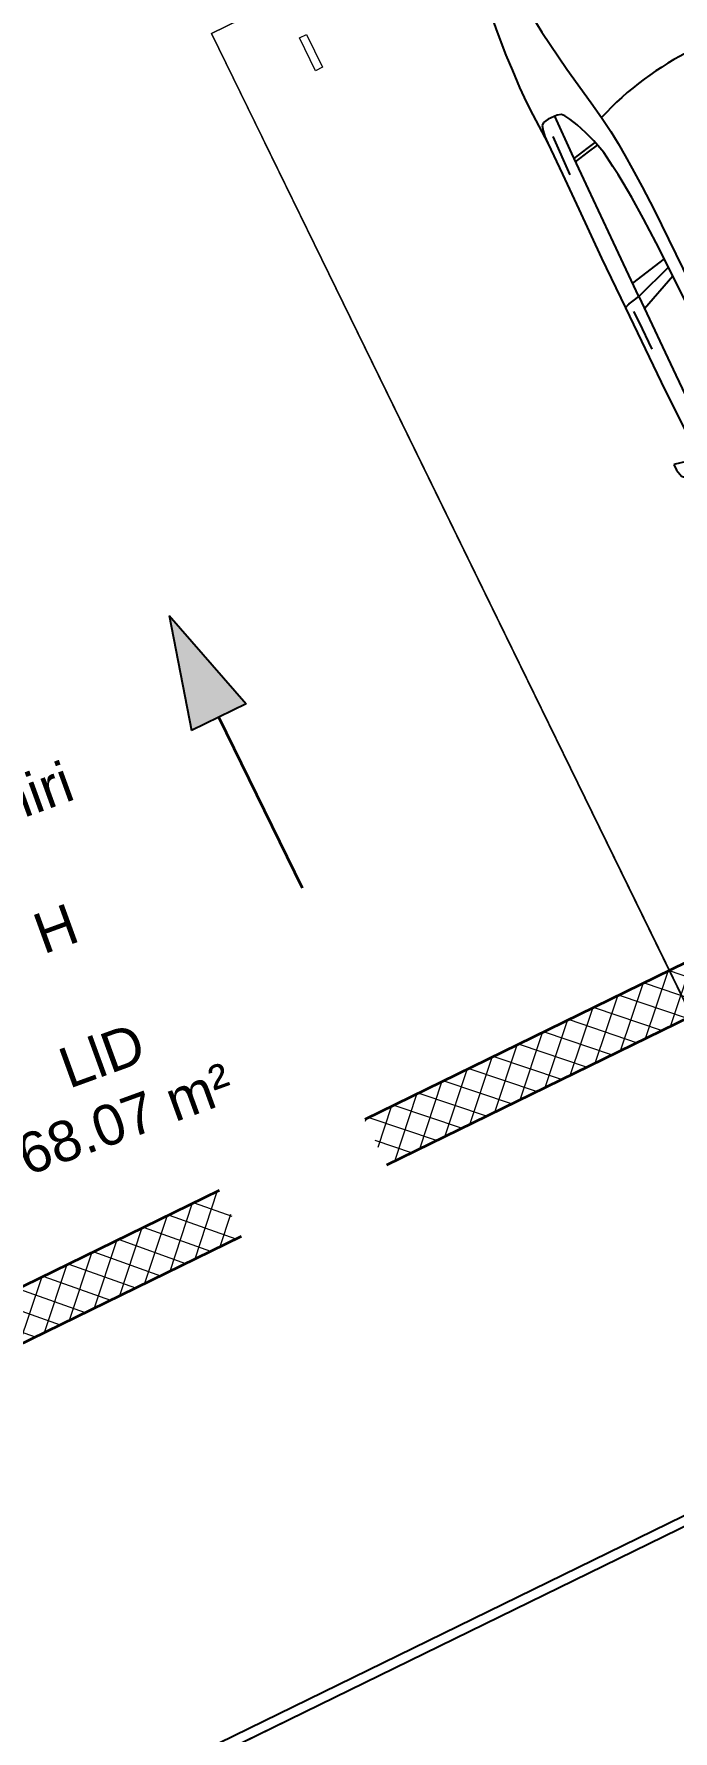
# Model space of a CAD drawing. Header units: metres. Extents: x 7511783 to 7512372, y 4692307 to 4692611.
# Drawn here: x 7512304.95 to 7512308.11, y 4692549.75 to 4692558.13 of the extents above; entities that cross this region are included whole.
import ezdxf

# ---------------------------------------------------------------- set-up
doc = ezdxf.new("R2010")
doc.units = ezdxf.units.M
for name, color, linetype, lineweight in [('2D Drafting - General_Pen_No__1', 7, 'Continuous', 0), ('A - Muret', 7, 'Continuous', 0), ('A - Muret_Pen_No__101', 252, 'Continuous', 0), ('A - Muret_Pen_No__7', 7, 'Continuous', 0), ('A - Pllaka Themel', 7, 'Continuous', 0), ('A - Pllaka Themel_Pen_No__42', 8, 'Continuous', 0), ('A - Shtyllat', 7, 'Continuous', 0), ('A - Shtyllat_Pen_No__1', 7, 'Continuous', 0), ('A -Polyline', 7, 'Continuous', 0), ('A -Polyline_Pen_No__42', 8, 'Continuous', 0), ('A -Polyline_Pen_No__48', 14, 'Continuous', 0), ('A -Polyline_Pen_No__8', 14, 'Continuous', 0), ('A1 - Bodrumi -1', 7, 'Continuous', 0), ('garazhat-netw-amiri - b1', 20, 'Continuous', 0), ('Interior - Furniture _Pen_No__42', 8, 'Continuous', 0)]:
    doc.layers.add(name, color=color, linetype=linetype, lineweight=lineweight)
doc.styles.get("Standard").update_dxf_attribs({"font": 'arial.ttf'})
pattern_1 = [(44.99999999999998, (0, 0), (-68.94290863686237, 68.94290863686243), []), (135.0000000000001, (0, 0), (68.94290863686219, 68.94290863686261), [])]

# ---------------------------------------------------------------- blocks, each defined once
blk = doc.blocks.new('Slab_2', base_point=(27550, -20500.83535421407))
at = {"layer": 'A - Pllaka Themel_Pen_No__42', "color": 8, "linetype": 'Continuous', "lineweight": 25, "flags": 128}
blk.add_lwpolyline([(27550, -20500.83535421407), (52100, -20500.83535421407), (52100, 1500), (27550, 1500)], close=True, dxfattribs=at)
blk = doc.blocks.new('Slab_5', base_point=(27099.99999994247, -19050.45703700876))
at = {"layer": 'A - Pllaka Themel_Pen_No__42', "color": 8, "linetype": 'Continuous', "lineweight": 25, "flags": 128}
blk.add_lwpolyline([(27099.99999994247, -19050.45703700876), (27099.99999994245, -53141.28956256484), (34367.48378446266, -53141.28956256484), (34572.08011014806, -54047.73212241127), (58725.51372234098, -48551.56399353076), (58577.30438397717, -47886.40318112022), (60192.66493870387, -47573.34216697117), (56976.71528492225, -33242.20353530695), (55470.262655318, -33580.37692266012), (52202.17436583388, -19050.80466526668)], close=True, dxfattribs=at)
blk = doc.blocks.new('Wall_32', base_point=(5824.862731304111, -24950.40664052381))
at = {"layer": 'A - Muret_Pen_No__101', "linetype": 'Continuous', "lineweight": 13}
h = blk.add_hatch(dxfattribs=at)
h.set_pattern_fill('CONCRETE_BLOCK', color=252, style=0, pattern_type=2)
h.set_pattern_definition(pattern_1)
h.paths.add_polyline_path([(6424.862816457296, -24950.41492313773), (9499.998194575948, -24950.45703086066), (9500.001641991863, -24700.63338816103), (10300.00183761077, -24700.64422289676), (10299.99814395087, -24950.46786559639), (13074.99829154035, -24950.50578717143), (13075.00173895627, -24700.63338816103), (13875.00193457517, -24700.64422289676), (13874.99824091527, -24950.51686815115), (16424.99835657231, -24950.55208104226), (16425.00180398823, -24700.63338816103), (17225.00150711915, -24700.64422289676), (17224.99805970324, -24950.56316202198), (22349.99821248404, -24950.63358780419), (22350.00165989995, -24700.63338816103), (6424.866263873207, -24700.41496973857)])
h = blk.add_hatch(dxfattribs=at)
h.set_pattern_fill('CONCRETE_BLOCK', color=252, style=0, pattern_type=2)
h.set_pattern_definition(pattern_1)
h.paths.add_polyline_path([(23149.99816421816, -24950.6446575835), (27049.99432743473, -24950.69810880361), (27049.99432743473, -24950.63928083355), (26349.99556754971, -24950.62979245128), (26349.99904662321, -24700.68872444875), (23150.00164329166, -24700.6444453315)])
at = {"layer": 'A - Muret_Pen_No__7', "color": 7, "linetype": 'Continuous', "lineweight": 35, "flags": 128}
for points in [[(22350.0017149545, -24700.63356742325), (6424.866061430847, -24700.41487988083)], [(26349.99888049084, -24700.68849628344), (23150.00170324034, -24700.64455320291)], [(17224.99816915654, -24950.56318974614), (22349.99828189833, -24950.63356739967)], [(23149.99827018417, -24950.64455317933), (27049.9944572526, -24950.69810880361)]]:
    blk.add_lwpolyline(points, dxfattribs=at)
blk = doc.blocks.new('Column_37', base_point=(3830.000000000001, 14910))
at = {"layer": 'A - Shtyllat_Pen_No__1', "color": 7, "linetype": 'Continuous', "lineweight": 13, "flags": 128}
blk.add_lwpolyline([(3850.000000000001, 14820), (3810.000000000001, 14820), (3810.000000000001, 15000), (3850.000000000001, 15000)], close=True, dxfattribs=at)
blk = doc.blocks.new('Car 05 22')
at = {"layer": 'Interior - Furniture _Pen_No__42', "color": 8, "linetype": 'Continuous', "lineweight": 25}
for p, q in [((1961.117547741, 983.221158223), (1928.938242309, 983.221158223)), ((1928.938242309, 983.221158223), (1957.843908175, 858.0544967500001)), ((1996.903176747, 974.9060932165999), (1961.117547741, 983.221158223)), ((2026.89661068, 945.007687052), (1996.903176747, 974.9060932165999)), ((2054.5732194, 897.577022836), (2026.89661068, 945.007687052)), ((-251.752794228, 841.043733947), (-372.3345973750002, 830.229933465)), ((-168.2198443133, 844.6061713611999), (-251.752794228, 841.043733947)), ((-78.35772569479998, 850.6357850930001), (-168.2198443133, 844.6061713611999)), ((-24.036324899, 852.2918850640001), (-78.35772569479998, 850.6357850930001)), ((40.3182760438, 852.3336850629998), (-24.036324899, 852.2918850640001)), ((230.8030912739, 845.5192631063), (40.3182760438, 852.3336850629998)), ((138.886242882, 832.3883788069998), (165.168377873, 840.275885275)), ((165.168377873, 840.275885275), (194.733578306, 844.324685204)), ((194.733578306, 844.324685204), (230.803091274, 845.519263106)), ((400.0158099590001, 847.596806379), (230.8030912739, 845.5192631063)), ((590.7241636140001, 851.6786068920001), (400.0158099590001, 847.596806379)), ((856.5325990199999, 856.169707455), (590.7241636140001, 851.6786068920001)), ((1129.8609284, 858.5331077519999), (856.5325990199999, 856.169707455)), ((1120.69723063, 838.160005195), (1120.16623076, 836.3248049650001)), ((1129.8609284, 858.5331077519999), (1120.69723063, 838.160005195)), ((1536.1071561, 860.3802508980001), (1129.8609284, 858.5331077519999)), ((1957.843908175, 858.0544967500001), (1536.1071561, 860.3802508980001)), ((1957.84390817, 858.0544967500001), (1977.22141076, 777.427813481)), ((2067.91700908, 857.6794056350001), (2054.5732194, 897.577022836)), ((2119.91703998, 857.4374531180001), (2067.91700908, 857.6794056350001)), ((2075.28112592, 835.6608695470001), (2067.91700908, 857.6794056350001)), ((2193.165590015, 856.4504063259001), (2119.91703998, 857.4374531180001)), ((2182.27381684, 834.081841238), (2193.16559002, 856.4504063260001)), ((2808.01466132, 852.5547640039999), (2193.165590015, 856.4504063259001)), ((2855.711363900001, 852.6327640009998), (2808.01466132, 852.5547640039999)), ((2808.01466132, 852.5547640039999), (2876.86636504, 843.317264394)), ((2891.44016583, 852.5287640049999), (2855.711363900001, 852.6327640009998)), ((2876.86636504, 843.317264394), (2954.16376923, 813.731165643)), ((2922.51356751, 852.034364026), (2891.44016583, 852.5287640049999)), ((2945.17226874, 849.4061641369999), (2922.51356751, 852.034364026)), ((2989.61447115, 839.6482645490003), (2945.17226874, 849.4061641369999)), ((3013.55027244, 833.064864827), (2989.61447115, 839.6482645490003)), ((-706.3378894982, 775.7872218095), (-757.6903274910002, 747.022066986)), ((-585.227090103, 801.027979058), (-706.3378894982, 775.7872218095)), ((-664.8727541800001, 760.961322365), (-701.0941271610001, 743.2591195180001)), ((-626.571782751, 772.4860242179999), (-664.8727541800001, 760.961322365)), ((-594.8871138119998, 778.4895580349998), (-626.571782751, 772.4860242179999)), ((-483.1389679684001, 817.2581826864), (-585.227090103, 801.027979058)), ((-372.3345973750002, 830.229933465), (-483.1389679684001, 817.2581826864)), ((124.560977278, 791.3967861309999), (129.0398444, 820.4687779309999)), ((125.693926866, 743.8968737240001), (124.560977278, 791.3967861309999)), ((327.3887276080001, 761.920895626), (125.394377448, 756.455747737)), ((129.0398444, 820.4687779309999), (138.886242882, 832.3883788069998)), ((210.873013229, 809.2317387879999), (418.0703055720001, 816.1926024380003)), ((521.9507803269998, 764.6728959719999), (327.3887276080001, 761.920895626)), ((355.2943663540001, 762.315609428), (339.1227247570001, 683.1192857359999)), ((373.4006373970002, 762.5717151969999), (357.2289958010001, 683.375391506)), ((813.627009446, 769.327996556), (521.9507803269998, 764.6728959719999)), ((1108.59023357, 773.98329714), (813.627009446, 769.327996556)), ((1036.25651944, 772.8416796290002), (996.5002997029998, 578.7916468290002)), ((1041.96657906, 578.0240872360001), (1107.56627095, 773.967136299)), ((1173.32542975, 774.895061201), (1090.33970038, 577.89253068)), ((1115.14443198, 808.948201529), (1108.59023357, 773.98329714)), ((1108.59023357, 773.98329714), (1537.61805657, 780.025947399)), ((1119.51383092, 833.2672045809999), (1115.14443198, 808.948201529)), ((1120.16623076, 836.3248049650001), (1119.51383092, 833.2672045809999)), ((1162.63563846, 830.4777734580001), (1220.13025657, 829.0713745190002)), ((1220.13025657, 829.0713745190002), (1369.65750367, 831.489072695)), ((1537.61805657, 780.025611521), (1974.99295641, 786.0764425990001)), ((1939.15395607, 686.22492547), (1995.917261, 777.427813481)), ((1977.22141076, 777.427813481), (2019.59119012, 777.427813481)), ((2000.39650233, 701.591770694), (2213.53100788, 762.9814866290001)), ((2019.59119012, 777.427813481), (2044.48611622, 783.069509224)), ((2044.48611622, 783.069509224), (2063.35562216, 792.2740022800001)), ((2063.35562216, 792.2740022800001), (2070.42572439, 799.8521965630001)), ((2068.68333559, 787.696981005), (2065.39356605, 794.4584027669999)), ((2068.68333559, 787.696981005), (2148.02030692, 790.4828861469999)), ((2070.42572439, 799.8521965630001), (2075.2191259, 809.3983893609999)), ((2075.2191259, 809.3983893609999), (2075.28112592, 835.6608695470001)), ((2106.51930118, 732.1586113790001), (2148.02030692, 790.4828861469999)), ((2148.02030692, 790.4828861469999), (2166.81146925, 813.814537484)), ((2148.02030692, 790.4828861469999), (2205.61920777, 792.204186117)), ((2166.81146925, 813.814537484), (2182.27381684, 834.081841238)), ((2205.61920777, 792.204186117), (2227.21980808, 791.0038861380001)), ((2226.59190807, 769.8777067159999), (2213.53100788, 762.9814866290001)), ((2213.53100788, 762.9814866290001), (2238.34670825, 752.240186817)), ((2234.36910819, 773.9630864369999), (2226.59190807, 769.8828865080001)), ((2227.21980808, 791.0038861380001), (2232.61990816, 790.029986155)), ((2232.61990816, 790.029986155), (2237.93539134, 787.2871225249999)), ((2238.46067648, 776.864360243), (2234.36910819, 773.9630864369999)), ((2240.81890828, 784.03918626), (2237.93539134, 787.2871225249999)), ((2238.46067648, 776.864360243), (2240.85090828, 780.5209863219999)), ((2240.85090828, 780.5209863219999), (2240.81890828, 784.03918626)), ((2904.11849592, 832.8863289209997), (2905.06820589, 832.8379901159999)), ((2954.16376923, 813.731165643), (3075.78877375, 774.6896785450001)), ((3154.26138006, 782.5577669589998), (3013.55027244, 833.064864827)), ((3022.47491973, 758.305686711), (3023.66221975, 762.4851866380001)), ((3024.49924208, 753.7186598590001), (3022.47491973, 758.305686711)), ((3023.66221975, 762.4851866380001), (3034.64521991, 765.0503865930001)), ((3034.64521991, 765.0503865930001), (3046.93432009, 763.817386614)), ((3046.93432009, 763.817386614), (3060.9451203, 762.9292866300001)), ((3060.9451203, 762.9292866300001), (3089.85712072, 757.3861867269998)), ((3100.48402088, 763.1120866269999), (3075.78877375, 774.6896785450001)), ((3089.85712072, 757.3861867269998), (3108.43932099, 751.4304868319999)), ((3114.13862108, 753.3111867989999), (3100.48402088, 763.1120866269999)), ((3235.883818752, 747.6101556219), (3154.26138006, 782.5577669589998)), ((-784.8200333720001, 721.8124613509999), (-815.0478655078, 667.7598955197002)), ((-757.6903274910002, 747.022066986), (-784.8200333720001, 721.8124613509999)), ((-729.425104913, 716.3992494200002), (-750.577082573, 669.7773949330001)), ((-701.0941271610001, 743.2591195180001), (-729.425104913, 716.3992494200002)), ((132.429139117, 722.8048827370001), (125.693926866, 743.8968737240001)), ((146.670770152, 710.6062742990001), (132.429139117, 722.8048827370001)), ((171.252864179, 696.6287725440001), (146.670770152, 710.6062742990001)), ((212.566754139, 676.5412700230002), (171.252864179, 696.6287725440001)), ((266.3151410770001, 654.566867265), (212.566754139, 676.5412700230002)), ((339.1227247570001, 683.1192857359999), (329.5580559370001, 633.8673348859999)), ((357.2289958010001, 683.375391506), (346.76505809, 629.492778784)), ((2000.39650233, 701.591770694), (1730.35620914, 633.8338533080002)), ((2122.045506540001, 659.9572884350001), (2293.79610906, 697.6509877739999)), ((2238.34670825, 752.240186817), (2258.53170854, 739.717487037)), ((2258.53170854, 739.717487037), (2269.0398087, 731.086787188)), ((2269.0398087, 731.086787188), (2278.83550884, 721.965087348)), ((2278.83550884, 721.965087348), (2293.79610906, 697.6509877739999)), ((2293.79610906, 697.6509877739999), (2317.1870094, 700.7385877199999)), ((2293.79610906, 697.6386630720001), (2293.79610906, 697.6509877739999)), ((2317.1870094, 700.7385877199999), (2345.74280982, 702.7498876850001)), ((2355.134199750001, 639.912801441), (2317.1870094, 700.7385877199999)), ((2345.74280982, 702.7498876850001), (2378.929310310001, 702.0184876970001)), ((2410.10490185, 649.1086815510001), (2378.929310310001, 702.0184876970001)), ((2378.929310310001, 702.0184876970001), (2410.57231077, 694.2028878339999)), ((2410.57231077, 694.2028878339999), (2410.58631694, 694.1782473540001)), ((2428.73881104, 681.7061880529999), (2410.57231077, 694.2028878339999)), ((2428.73881104, 681.7061880529999), (2457.25830016, 700.035535323)), ((2428.77597173, 681.700745325), (2428.73881104, 681.7061880529999)), ((2428.77597173, 681.700745325), (2456.66545813, 639.8418234830003)), ((2457.25830016, 700.035535323), (2535.4819126, 697.9905877680001)), ((2535.422612600001, 697.9916562040003), (2673.21491462, 695.5089878119999)), ((2535.46586986, 697.9894090810001), (2535.4819126, 697.988971943)), ((2673.21491462, 695.5089878119999), (2787.200816290001, 691.4809878819998)), ((2787.200816290001, 691.4809878819998), (2868.415817480001, 687.223087957)), ((2868.395882330001, 687.22488671), (2959.72331881, 678.984388101)), ((2959.72331881, 678.984388101), (2868.415817480001, 687.1969879569999)), ((2959.72331881, 678.984388101), (3047.2313201, 666.2002883250001)), ((3037.91041996, 743.452886971), (3024.49924208, 753.7186598590001)), ((3050.61522015, 730.6688871950001), (3037.91041996, 743.452886971)), ((3064.50712035, 714.6457874760001), (3050.61522015, 730.6688871950001)), ((3076.97452053, 697.807687771), (3064.50712035, 714.6457874760001)), ((3100.00912087, 656.556188494), (3076.97452053, 697.807687771)), ((3108.43932099, 751.4304868319999), (3122.8656212, 746.4359869189999)), ((3122.8656212, 746.4359869189999), (3114.13862108, 753.3111867989999)), ((3170.0706946, 726.5554905960001), (3122.8656212, 746.4359869189999)), ((3211.69204952, 701.0151137130001), (3170.0706946, 726.5554905960001)), ((3254.25934432, 663.1775183300001), (3211.69204952, 701.0151137130001)), ((3269.07948628, 728.3294692490001), (3235.883818752, 747.6101556219)), ((3298.56678787, 705.6390702070001), (3269.07948628, 728.3294692490001)), ((3337.33388997, 663.3806719909999), (3298.56678787, 705.6390702070001)), ((-815.0478655078, 667.7598955197002), (-855.0523550635, 511.0116477078998)), ((-768.2719792499998, 602.2788720830002), (-782.764796709, 510.0106247469999)), ((-768.2719792499998, 602.2788720830002), (-750.577082573, 669.7773949330001)), ((-764.3441764490001, 617.261773195), (-665.728145997, 623.9546285630003)), ((-665.728145997, 623.9546285630003), (-500.877431885, 634.180288886)), ((-500.877431885, 634.180288886), (-383.0238853850001, 641.9613403830001)), ((-383.0238853850001, 641.9613403830001), (-274.220886173, 631.318400078)), ((-274.220886173, 631.318400078), (-56.404854203, 600.536895199)), ((-56.404854203, 600.536895199), (145.941775497, 566.5900898169999)), ((319.4903281550001, 636.426864989), (266.3151410770001, 654.566867265)), ((392.7088835140001, 617.8124267930001), (319.4903281550001, 636.426864989)), ((474.8166917820001, 607.1053878569999), (392.7088835140001, 617.8124267930001)), ((521.3449804749999, 601.6186871690002), (474.8166917820001, 607.1053878569999)), ((569.9935686519999, 596.8381865689998), (521.3449804749999, 601.6186871690002)), ((652.59274858, 590.9845858339997), (569.9935686519999, 596.8381865689998)), ((772.8388193580001, 584.9903850819998), (652.59274858, 590.9845858339997)), ((1483.8761315, 590.1361862749999), (1403.02450604, 584.4121905939998)), ((1562.00595611, 600.596478384), (1483.8761315, 590.1361862749999)), ((1730.35620914, 633.8338533080002), (1562.00595611, 600.596478384)), ((1779.61280153, 581.7538898049997), (1952.84760406, 621.338789111)), ((1952.84760406, 621.338789111), (2122.045506540001, 659.9572884350001)), ((2379.77420337, 575.387091212), (2355.13301598, 639.9159014410001)), ((2436.02871163, 583.2244924540001), (2410.10490185, 649.1086815510001)), ((2456.66545813, 639.8418234830003), (2487.236391870001, 574.2621729599999)), ((3047.20992906, 666.2041971140001), (3100.00912087, 656.556188494)), ((3152.92075342, 553.873393456), (3100.00912087, 656.556188494)), ((3301.867263790001, 602.80900872), (3254.25934432, 663.1775183300001)), ((3301.867263790001, 602.80900872), (3346.015513130001, 501.4217980699999)), ((3374.49419199, 603.583974516), (3337.33388997, 663.3806719909999)), ((3418.40079436, 512.7439783509999), (3374.49419199, 603.583974516)), ((-855.0523550635, 511.0116477078998), (-874.6778528530002, 344.9579771100001)), ((-782.7621654889999, 510.027376359), (-794.5333543099999, 390.6265818930001)), ((145.941775497, 566.5900898169999), (233.261172115, 552.312592089)), ((233.261172115, 552.312592089), (315.3092800730001, 541.359190513)), ((315.2936019620001, 541.3606176840001), (384.2945810830001, 535.0794906230001)), ((384.2815104790001, 535.080362318), (454.174320738, 530.4191213629999)), ((454.170282107, 530.4193907049998), (526.242583163, 526.2868907769997)), ((526.2331313149998, 526.2873073839999), (627.7018846490002, 521.814890855)), ((627.698546207, 521.8149872519999), (756.75876515, 518.0884218199999)), ((756.75876515, 518.0884218199999), (1322.62824821, 518.052230308)), ((907.2666866909999, 580.298084493), (772.8388193580001, 584.9903850819998)), ((1041.96657906, 578.0240872360001), (907.2666866909999, 580.298084493)), ((1227.79815085, 577.5186957939999), (1041.96657906, 578.0240872360001)), ((1316.09897866, 580.475793563), (1227.79815085, 577.5186957939999)), ((1403.02450604, 584.4121905939998), (1316.09897866, 580.475793563)), ((1322.62824821, 518.052230308), (1420.49779626, 521.652890858)), ((1420.49066257, 521.652523245), (1466.64156934, 524.030772681)), ((1466.62639694, 524.0299908169999), (1510.87647584, 527.594696836)), ((1510.85529759, 527.5929907539999), (1554.25309822, 533.0576906580001)), ((1554.25309822, 533.0576906580001), (1596.82961355, 540.969674969)), ((1597.28918852, 541.1774857889999), (1596.65116701, 540.8889849259999)), ((1610.72419049, 544.0665862469999), (1779.61280153, 581.7538898049997)), ((2397.334105950001, 514.2584815219999), (2379.77250853, 575.3929912130001)), ((2419.31580918, 395.7362626700001), (2397.33316008, 514.2635815229997)), ((2453.63941421, 521.616582688), (2436.02871163, 583.2244924540001)), ((2477.61661773, 401.0764635800001), (2453.63941421, 521.616582688)), ((2487.236391870001, 574.2621729599999), (2491.79934275, 562.0052962960001)), ((2491.79994982, 562.0052962960001), (2517.90263133, 477.034766618)), ((3189.62073735, 475.569766106), (3152.92075342, 553.873393456)), ((3457.47689648, 393.0984834030001), (3418.40079436, 512.7439783509999)), ((2517.90263133, 477.034766618), (2537.54372273, 384.0810341510001)), ((3199.39883308, 466.7584630290001), (3189.62073735, 475.569766106)), ((3220.69886845, 454.388540188), (3199.39883308, 466.7584630290001)), ((3256.10680826, 439.2417534179999), (3220.67662376, 454.4014587129999)), ((3288.390194130001, 425.101248479), (3256.10680826, 439.2417534179999)), ((3319.36158057, 408.41284265), (3288.390194130001, 425.101248479)), ((3346.015513130001, 501.4217980699999), (3374.297465860001, 419.557472908)), ((3391.09039087, 344.247647689), (3374.297465860001, 419.557472908)), ((-874.6778528530002, 344.9579771100001), (-882.944054645, 194.680643518)), ((-794.5333543099999, 390.6265818930001), (-802.4328468090001, 258.715288008)), ((2433.73206705, 266.091642182), (2419.31580918, 395.7362626700001)), ((2493.88922012, 269.050242651), (2477.61661773, 401.0764635800001)), ((2537.54372273, 384.0810341510001), (2551.45611664, 285.6281997640001)), ((3353.46269085, 384.2512837760001), (3319.36158057, 408.41284265)), ((3321.23357975, 370.497229407), (3320.99727986, 362.132926485)), ((3320.99727986, 362.132926485), (3338.31527228, 276.8564967000001)), ((3324.654278260001, 377.297531782), (3321.23357975, 370.497229407)), ((3328.30797666, 379.591332583), (3324.654278260001, 377.297531782)), ((3338.468372210001, 379.4523325350001), (3328.30797666, 379.591332583)), ((3363.640761200001, 357.811724976), (3338.468372210001, 379.4523325350001)), ((3377.182392130001, 359.9734848010001), (3353.46269085, 384.2512837760001)), ((3396.66521323, 315.8049103040001), (3363.640761200001, 357.811724976)), ((3391.09039087, 344.247647689), (3377.182392130001, 359.9734848010001)), ((3468.34279707, 330.9338860280001), (3457.47689648, 393.0984834030001)), ((-802.4328468090001, 258.715288008), (-806.8131426489999, 124.936494209)), ((2441.61713002, 131.955220918), (2433.73181129, 266.093942182)), ((2503.10292147, 133.173421111), (2493.88922012, 269.050242651)), ((2551.45611664, 285.6281997640001), (2559.71041303, 193.693567653)), ((3338.31527228, 276.8564967000001), (3351.882966340001, 172.661960307)), ((3408.0703938, 289.3779877820001), (3396.66521323, 315.8049103040001)), ((3408.0703938, 289.3779877820001), (3413.77629411, 267.259988716)), ((3413.77548775, 267.2641933500001), (3418.45445829, 242.866384828)), ((3474.4914974, 263.721088865), (3468.34279707, 330.9338860280001)), ((3478.33319761, 199.917191559), (3474.4914974, 263.721088865)), ((-882.944054645, 194.680643518), (-885.3767076889999, 0)), ((2559.71041303, 193.693567653), (2564.38081099, 101.185635342)), ((3351.882966340001, 172.661960307), (3358.343763510001, 75.87012649980001)), ((3418.452194370001, 242.878189745), (3424.044894670001, 200.723791525)), ((3424.044894670001, 200.723791525), (3427.72848251, 152.023715234)), ((3479.35651311, 164.9481933352), (3478.33319761, 199.917191559)), ((-806.8131426489999, 124.936494209), (-808.0470753050001, 0)), ((2444.0197128, -0.0273000043277), (2441.61701245, 131.957220918)), ((2506.01959488, -3.86e-13), (2503.10292147, 133.173421111)), ((2564.38081099, 101.185635342), (2566.01761027, -0.00610000213065)), ((3432.36383112, 39.98011396419999), (3427.72848251, 152.023715234)), ((3489.519598210001, 164.9481933352), (3479.35651311, 164.9481933352)), ((3489.519598210001, -164.9481933352), (3489.519598210001, 164.9481933352)), ((-885.3767076889999, 0), (-882.944054645, -194.680643518)), ((-806.8131426489999, -124.936494209), (-808.0470753050001, 1.477e-13)), ((2444.0197128, 0.0273000043271), (2441.61701245, -131.957220918)), ((2564.38081099, -101.185635342), (2566.01761027, 0.00610000212997)), ((3353.95786543, 27.8932505984), (3358.343763510001, 75.87012649980001)), ((3353.95786543, 27.8932505984), (3353.95786543, -0.7649002671629999)), ((3353.95786543, -27.8932505984), (3353.95786543, 0.7649002671619999)), ((3370.89075802, 11.74110410089999), (3370.32315827, -0.7649002671629999)), ((3370.89075802, -11.74110410089999), (3370.32315827, 0.7649002671619999)), ((3372.49235732, 23.6550082622), (3370.89075802, 11.74110410089999)), ((3376.267285060001, 38.99395092400001), (3372.49235732, 23.6550082622)), ((3381.98685317, 46.5714162664), (3376.267285060001, 38.99395092400001)), ((3386.21005132, 48.3522168884), (3381.98685317, 46.5714162664)), ((3386.21005132, 48.3522168884), (3394.28954778, 48.3522168884)), ((3398.51284593, 46.5714162664), (3394.28954778, 48.3522168884)), ((3404.23226311, 38.99375151340001), (3398.51284593, 46.5714162664)), ((3404.23226311, 38.99375151340001), (3408.00714178, 23.6550082622)), ((3408.00714178, 23.6550082622), (3409.766541010001, 8.055102813469999)), ((3409.766541010001, 8.055102813469999), (3409.766541010001, -4.961e-13)), ((3431.76949509, 57.3729975776), (3431.76949509, 56.7710829698)), ((3432.04453126, -0.0109000038072), (3432.36383112, 39.98011396419999)), ((3432.04453126, 0.0109000038063), (3432.36383112, -39.98011396419999)), ((2506.01959488, -2.78e-13), (2503.10292147, -133.173421111)), ((3351.882966340001, -172.661960307), (3358.343763510001, -75.87012649980001)), ((3353.95786543, -27.8932505984), (3358.343763510001, -75.87012649980001)), ((3372.49235732, -23.6550082622), (3370.89075802, -11.74110410089999)), ((3376.267285060001, -38.99395092400001), (3372.49235732, -23.6550082622)), ((3381.98685317, -46.5714162664), (3376.267285060001, -38.99395092400001)), ((3386.21005132, -48.3522168884), (3381.98685317, -46.5714162664)), ((3386.21005132, -48.3522168884), (3394.28954778, -48.3522168884)), ((3398.51284593, -46.5714162664), (3394.28954778, -48.3522168884)), ((3404.23226311, -38.99375151340001), (3398.51284593, -46.5714162664)), ((3404.23226311, -38.99375151340001), (3408.00714178, -23.6550082622)), ((3408.00714178, -23.6550082622), (3409.766541010001, -8.055102813469999)), ((3409.766541010001, -8.055102813469999), (3409.766541010001, -3.892e-13)), ((3432.36383112, -39.98011396419999), (3427.72848251, -152.023715234)), ((3431.76949509, -57.3729975776), (3431.76949509, -56.7710829698)), ((-802.4328468090001, -258.715288008), (-806.8131426489999, -124.936494209)), ((2441.61713002, -131.955220918), (2433.73181129, -266.093942182)), ((2503.10292147, -133.173421111), (2493.88922012, -269.050242651)), ((2559.71041303, -193.693567653), (2564.38081099, -101.185635342)), ((3424.044894670001, -200.723791525), (3427.72848251, -152.023715234)), ((3478.33319761, -199.917191559), (3479.35651311, -164.9481933352)), ((3479.35651311, -164.9481933352), (3489.519598210001, -164.9481933352)), ((-882.944054645, -194.680643518), (-874.6778528530002, -344.9579771100001)), ((2551.45611664, -285.6281997640001), (2559.71041303, -193.693567653)), ((3338.31527228, -276.8564967000001), (3351.882966340001, -172.661960307)), ((3413.77548775, -267.2641933500001), (3418.45445829, -242.866384828)), ((3418.452194370001, -242.878189745), (3424.044894670001, -200.723791525)), ((3474.4914974, -263.721088865), (3478.33319761, -199.917191559)), ((-794.5333543099999, -390.6265818930001), (-802.4328468090001, -258.715288008)), ((2433.73206705, -266.091642182), (2419.31580918, -395.7362626700001)), ((2493.88922012, -269.050242651), (2477.61661773, -401.0764635800001)), ((2537.54372273, -384.0810341510001), (2551.45611664, -285.6281997640001)), ((3320.99727986, -362.132926485), (3338.31527228, -276.8564967000001)), ((3396.66521323, -315.8049103040001), (3363.640761200001, -357.811724976)), ((3408.0703938, -289.3779877820001), (3396.66521323, -315.8049103040001)), ((3408.0703938, -289.3779877820001), (3413.77629411, -267.259988716)), ((3457.47689648, -393.0984834030001), (3468.34279707, -330.9338860280001)), ((3468.34279707, -330.9338860280001), (3474.4914974, -263.721088865)), ((-874.6778528530002, -344.9579771100001), (-855.0523550635, -511.0116477078998)), ((-782.7621654889999, -510.027376359), (-794.5333543099999, -390.6265818930001)), ((2419.31580918, -395.7362626700001), (2397.33316008, -514.2635815229997)), ((2477.61661773, -401.0764635800001), (2453.63941421, -521.616582688)), ((2517.90263133, -477.034766618), (2537.54372273, -384.0810341510001)), ((3319.36158057, -408.41284265), (3288.390194130001, -425.101248479)), ((3353.46269085, -384.2512837760001), (3319.36158057, -408.41284265)), ((3321.23357975, -370.497229407), (3320.99727986, -362.132926485)), ((3324.654278260001, -377.297531782), (3321.23357975, -370.497229407)), ((3328.30797666, -379.591332583), (3324.654278260001, -377.297531782)), ((3338.468372210001, -379.4523325350001), (3328.30797666, -379.591332583)), ((3363.640761200001, -357.811724976), (3338.468372210001, -379.4523325350001)), ((3377.182392130001, -359.9734848010001), (3353.46269085, -384.2512837760001)), ((3391.09039087, -344.247647689), (3374.297465860001, -419.557472908)), ((3391.09039087, -344.247647689), (3377.182392130001, -359.9734848010001)), ((3418.40079436, -512.7439783509999), (3457.47689648, -393.0984834030001)), ((2491.79994982, -562.0052962960001), (2517.90263133, -477.034766618)), ((3189.62073735, -475.569766106), (3152.92075342, -553.873393456)), ((3199.39883308, -466.7584630290001), (3189.62073735, -475.569766106)), ((3220.69886845, -454.388540188), (3199.39883308, -466.7584630290001)), ((3256.10680826, -439.2417534179999), (3220.67662376, -454.4014587129999)), ((3288.390194130001, -425.101248479), (3256.10680826, -439.2417534179999)), ((3301.867263790001, -602.80900872), (3346.015513130001, -501.4217980699999)), ((3346.015513130001, -501.4217980699999), (3374.297465860001, -419.557472908)), ((-855.0523550635, -511.0116477078998), (-815.0478655078, -667.7598955197002)), ((-768.2719792499998, -602.2788720830002), (-782.764796709, -510.0106247469999)), ((-56.404854203, -600.536895199), (145.941775497, -566.5900898169999)), ((145.941775497, -566.5900898169999), (233.261172115, -552.312592089)), ((233.261172115, -552.312592089), (315.3092800730001, -541.359190513)), ((315.2936019620001, -541.3606176840001), (384.2945810830001, -535.0794906230001)), ((384.2815104790001, -535.080362318), (454.174320738, -530.4191213629999)), ((454.170282107, -530.4193907049998), (526.242583163, -526.2868907769997)), ((526.2331313149998, -526.2873073839999), (627.7018846490002, -521.814890855)), ((627.698546207, -521.8149872519999), (756.75876515, -518.0884218199999)), ((772.8388193580001, -584.9903850819998), (652.59274858, -590.9845858339997)), ((756.75876515, -518.0884218199999), (1322.62824821, -518.052230308)), ((907.2666866909999, -580.298084493), (772.8388193580001, -584.9903850819998)), ((1041.96657906, -578.0240872360001), (907.2666866909999, -580.298084493)), ((1036.25651944, -772.8416796290002), (996.5002997029998, -578.7916468290002)), ((1227.79815085, -577.5186957939999), (1041.96657906, -578.0240872360001)), ((1041.96657906, -578.0240872360001), (1107.56627095, -773.967136299)), ((1173.32542975, -774.895061201), (1090.33970038, -577.89253068)), ((1316.09897866, -580.475793563), (1227.79815085, -577.5186957939999)), ((1403.02450604, -584.4121905939998), (1316.09897866, -580.475793563)), ((1322.62824821, -518.052230308), (1420.49779626, -521.652890858)), ((1483.8761315, -590.1361862749999), (1403.02450604, -584.4121905939998)), ((1420.49066257, -521.652523245), (1466.64156934, -524.030772681)), ((1466.62639694, -524.0299908169999), (1510.87647584, -527.594696836)), ((1510.85529759, -527.5929907539999), (1554.25309822, -533.0576906580001)), ((1554.25309822, -533.0576906580001), (1596.82961355, -540.969674969)), ((1597.28918852, -541.1774857889999), (1596.65116701, -540.8889849259999)), ((1610.72419049, -544.0665862469999), (1779.61280153, -581.7538898049997)), ((1779.61280153, -581.7538898049997), (1952.84760406, -621.338789111)), ((2379.77420337, -575.387091212), (2355.13301598, -639.9159014410001)), ((2397.334105950001, -514.2584815219999), (2379.77250853, -575.3929912130001)), ((2436.02871163, -583.2244924540001), (2410.10490185, -649.1086815510001)), ((2453.63941421, -521.616582688), (2436.02871163, -583.2244924540001)), ((2456.66545813, -639.8418234830003), (2487.236391870001, -574.2621729599999)), ((2487.236391870001, -574.2621729599999), (2491.79934275, -562.0052962960001)), ((3152.92075342, -553.873393456), (3100.00912087, -656.556188494)), ((3374.49419199, -603.583974516), (3418.40079436, -512.7439783509999)), ((-815.0478655078, -667.7598955197002), (-784.8200333720001, -721.8124613509999)), ((-768.2719792499998, -602.2788720830002), (-750.577082573, -669.7773949330001)), ((-764.3441764490001, -617.261773195), (-665.728145997, -623.9546285630003)), ((-729.425104913, -716.3992494200002), (-750.577082573, -669.7773949330001)), ((-665.728145997, -623.9546285630003), (-500.877431885, -634.180288886)), ((-500.877431885, -634.180288886), (-383.0238853850001, -641.9613403830001)), ((-383.0238853850001, -641.9613403830001), (-274.220886173, -631.318400078)), ((-274.220886173, -631.318400078), (-56.404854203, -600.536895199)), ((266.3151410770001, -654.566867265), (212.566754139, -676.5412700230002)), ((319.4903281550001, -636.426864989), (266.3151410770001, -654.566867265)), ((392.7088835140001, -617.8124267930001), (319.4903281550001, -636.426864989)), ((339.1227247570001, -683.1192857359999), (329.5580559370001, -633.8673348859999)), ((357.2289958010001, -683.375391506), (346.76505809, -629.492778784)), ((474.8166917820001, -607.1053878569999), (392.7088835140001, -617.8124267930001)), ((521.3449804749999, -601.6186871690002), (474.8166917820001, -607.1053878569999)), ((569.9935686519999, -596.8381865689998), (521.3449804749999, -601.6186871690002)), ((652.59274858, -590.9845858339997), (569.9935686519999, -596.8381865689998)), ((1562.00595611, -600.596478384), (1483.8761315, -590.1361862749999)), ((1730.35620914, -633.8338533080002), (1562.00595611, -600.596478384)), ((2000.39650233, -701.591770694), (1730.35620914, -633.8338533080002)), ((1952.84760406, -621.338789111), (2122.045506540001, -659.9572884350001)), ((2122.045506540001, -659.9572884350001), (2293.79610906, -697.6509877739999)), ((2355.134199750001, -639.912801441), (2317.1870094, -700.7385877199999)), ((2410.10490185, -649.1086815510001), (2378.929310310001, -702.0184876970001)), ((2428.77597173, -681.700745325), (2456.66545813, -639.8418234830003)), ((2959.72331881, -678.984388101), (3047.2313201, -666.2002883250001)), ((3047.20992906, -666.2041971140001), (3100.00912087, -656.556188494)), ((3100.00912087, -656.556188494), (3076.97452053, -697.807687771)), ((3254.25934432, -663.1775183300001), (3211.69204952, -701.0151137130001)), ((3301.867263790001, -602.80900872), (3254.25934432, -663.1775183300001)), ((3298.56678787, -705.6390702070001), (3337.33388997, -663.3806719909999)), ((3337.33388997, -663.3806719909999), (3374.49419199, -603.583974516)), ((-784.8200333720001, -721.8124613509999), (-757.6903274910002, -747.022066986)), ((-757.6903274910002, -747.022066986), (-706.3378894982, -775.7872218095)), ((-701.0941271610001, -743.2591195180001), (-729.425104913, -716.3992494200002)), ((-664.8727541800001, -760.961322365), (-701.0941271610001, -743.2591195180001)), ((125.693926866, -743.8968737240001), (124.560977278, -791.3967861309999)), ((132.429139117, -722.8048827370001), (125.693926866, -743.8968737240001)), ((146.670770152, -710.6062742990001), (132.429139117, -722.8048827370001)), ((171.252864179, -696.6287725440001), (146.670770152, -710.6062742990001)), ((212.566754139, -676.5412700230002), (171.252864179, -696.6287725440001)), ((355.2943663540001, -762.315609428), (339.1227247570001, -683.1192857359999)), ((373.4006373970002, -762.5717151969999), (357.2289958010001, -683.375391506)), ((1939.15395607, -686.22492547), (1995.917261, -777.427813481)), ((2000.39650233, -701.591770694), (2213.53100788, -762.9814866290001)), ((2106.51930118, -732.1586113790001), (2148.02030692, -790.4828861469999)), ((2213.53100788, -762.9814866290001), (2238.34670825, -752.240186817)), ((2238.34670825, -752.240186817), (2258.53170854, -739.717487037)), ((2258.53170854, -739.717487037), (2269.0398087, -731.086787188)), ((2269.0398087, -731.086787188), (2278.83550884, -721.965087348)), ((2278.83550884, -721.965087348), (2293.79610906, -697.6509877739999)), ((2293.79610906, -697.6386630720001), (2293.79610906, -697.6509877739999)), ((2293.79610906, -697.6509877739999), (2317.1870094, -700.7385877199999)), ((2317.1870094, -700.7385877199999), (2345.74280982, -702.7498876850001)), ((2345.74280982, -702.7498876850001), (2378.929310310001, -702.0184876970001)), ((2378.929310310001, -702.0184876970001), (2410.57231077, -694.2028878339999)), ((2428.73881104, -681.7061880529999), (2410.57231077, -694.2028878339999)), ((2410.57231077, -694.2028878339999), (2410.58631694, -694.1782473540001)), ((2428.77597173, -681.700745325), (2428.73881104, -681.7061880529999)), ((2428.73881104, -681.7061880529999), (2457.25830016, -700.035535323)), ((2457.25830016, -700.035535323), (2535.4819126, -697.9905877680001)), ((2535.422612600001, -697.9916562040003), (2673.21491462, -695.5089878119999)), ((2535.46586986, -697.9894090810001), (2535.4819126, -697.988971943)), ((2673.21491462, -695.5089878119999), (2787.200816290001, -691.4809878819998)), ((2787.200816290001, -691.4809878819998), (2868.415817480001, -687.223087957)), ((2868.395882330001, -687.22488671), (2959.72331881, -678.984388101)), ((2959.72331881, -678.984388101), (2868.415817480001, -687.1969879569999)), ((3024.49924208, -753.7186598590001), (3022.47491973, -758.305686711)), ((3037.91041996, -743.452886971), (3024.49924208, -753.7186598590001)), ((3050.61522015, -730.6688871950001), (3037.91041996, -743.452886971)), ((3064.50712035, -714.6457874760001), (3050.61522015, -730.6688871950001)), ((3076.97452053, -697.807687771), (3064.50712035, -714.6457874760001)), ((3089.85712072, -757.3861867269998), (3108.43932099, -751.4304868319999)), ((3114.13862108, -753.3111867989999), (3100.48402088, -763.1120866269999)), ((3108.43932099, -751.4304868319999), (3122.8656212, -746.4359869189999)), ((3122.8656212, -746.4359869189999), (3114.13862108, -753.3111867989999)), ((3170.0706946, -726.5554905960001), (3122.8656212, -746.4359869189999)), ((3154.26138006, -782.5577669589998), (3235.883818752, -747.6101556219)), ((3211.69204952, -701.0151137130001), (3170.0706946, -726.5554905960001)), ((3235.883818752, -747.6101556219), (3269.07948628, -728.3294692490001)), ((3269.07948628, -728.3294692490001), (3298.56678787, -705.6390702070001)), ((-706.3378894982, -775.7872218095), (-585.227090103, -801.027979058)), ((-626.571782751, -772.4860242179999), (-664.8727541800001, -760.961322365)), ((-594.8871138119998, -778.4895580349998), (-626.571782751, -772.4860242179999)), ((-585.227090103, -801.027979058), (-483.149337101, -817.256968783)), ((-483.149337101, -817.256968783), (-372.3345973750002, -830.229933465)), ((-372.3345973750002, -830.229933465), (-251.752794228, -841.043733947)), ((124.560977278, -791.3967861309999), (129.0398444, -820.4687779309999)), ((327.3887276080001, -761.920895626), (125.394377448, -756.455747737)), ((129.0398444, -820.4687779309999), (138.886242882, -832.3883788069998)), ((138.886242882, -832.3883788069998), (165.168377873, -840.275885275)), ((210.873013229, -809.2317387879999), (418.0703055720001, -816.1926024380003)), ((521.9507803269998, -764.6728959719999), (327.3887276080001, -761.920895626)), ((813.627009446, -769.327996556), (521.9507803269998, -764.6728959719999)), ((1108.59023357, -773.98329714), (813.627009446, -769.327996556)), ((1108.59023357, -773.98329714), (1537.61805657, -780.025947399)), ((1115.14443198, -808.948201529), (1108.59023357, -773.98329714)), ((1119.51383092, -833.2672045809999), (1115.14443198, -808.948201529)), ((1120.16623076, -836.3248049650001), (1119.51383092, -833.2672045809999)), ((1120.69723063, -838.160005195), (1120.16623076, -836.3248049650001)), ((1162.63563846, -830.4777734580001), (1220.13025657, -829.0713745190002)), ((1220.13025657, -829.0713745190002), (1369.65750367, -831.489072695)), ((1537.61805657, -780.025611521), (1974.99295641, -786.0764425990001)), ((1957.84390817, -858.0544967500001), (1977.22141076, -777.427813481)), ((1977.22141076, -777.427813481), (2019.59119012, -777.427813481)), ((2019.59119012, -777.427813481), (2044.48611622, -783.069509224)), ((2044.48611622, -783.069509224), (2063.35562216, -792.2740022800001)), ((2063.35562216, -792.2740022800001), (2070.42572439, -799.8521965630001)), ((2068.68333559, -787.696981005), (2065.39356605, -794.4584027669999)), ((2075.28112592, -835.6608695470001), (2067.91700908, -857.6794056350001)), ((2068.68333559, -787.696981005), (2148.02030692, -790.4828861469999)), ((2070.42572439, -799.8521965630001), (2075.2191259, -809.3983893609999)), ((2075.2191259, -809.3983893609999), (2075.28112592, -835.6608695470001)), ((2148.02030692, -790.4828861469999), (2166.81146925, -813.814537484)), ((2148.02030692, -790.4828861469999), (2205.61920777, -792.204186117)), ((2166.81146925, -813.814537484), (2182.27381684, -834.081841238)), ((2182.27381684, -834.081841238), (2193.16559002, -856.4504063260001)), ((2205.61920777, -792.204186117), (2227.21980808, -791.0038861380001)), ((2226.59190807, -769.8777067159999), (2213.53100788, -762.9814866290001)), ((2234.36910819, -773.9630864369999), (2226.59190807, -769.8828865080001)), ((2227.21980808, -791.0038861380001), (2232.61990816, -790.029986155)), ((2232.61990816, -790.029986155), (2237.93539134, -787.2871225249999)), ((2238.46067648, -776.864360243), (2234.36910819, -773.9630864369999)), ((2240.81890828, -784.03918626), (2237.93539134, -787.2871225249999)), ((2238.46067648, -776.864360243), (2240.85090828, -780.5209863219999)), ((2240.85090828, -780.5209863219999), (2240.81890828, -784.03918626)), ((2876.86636504, -843.317264394), (2954.16376923, -813.731165643)), ((2954.16376923, -813.731165643), (3075.78877375, -774.6896785450001)), ((2989.61447115, -839.6482645490003), (3013.55027244, -833.064864827)), ((3013.55027244, -833.064864827), (3154.26138006, -782.5577669589998)), ((3022.47491973, -758.305686711), (3023.66221975, -762.4851866380001)), ((3023.66221975, -762.4851866380001), (3034.64521991, -765.0503865930001)), ((3034.64521991, -765.0503865930001), (3046.93432009, -763.817386614)), ((3046.93432009, -763.817386614), (3060.9451203, -762.9292866300001)), ((3060.9451203, -762.9292866300001), (3089.85712072, -757.3861867269998)), ((3100.48402088, -763.1120866269999), (3075.78877375, -774.6896785450001)), ((-251.752794228, -841.043733947), (-168.2198443133, -844.6061713611999)), ((-168.2198443133, -844.6061713611999), (-78.35772569479998, -850.6357850930001)), ((-78.35772569479998, -850.6357850930001), (-24.036324899, -852.2918850640001)), ((-24.036324899, -852.2918850640001), (40.3182760438, -852.3336850629998)), ((40.3182760438, -852.3336850629998), (230.8030912739, -845.5192631063)), ((165.168377873, -840.275885275), (194.733578306, -844.324685204)), ((194.733578306, -844.324685204), (230.803091274, -845.519263106)), ((230.8030912739, -845.5192631063), (400.0158099590001, -847.596806379)), ((400.0158099590001, -847.596806379), (590.7241636140001, -851.6786068920001)), ((590.7241636140001, -851.6786068920001), (856.5325990199999, -856.169707455)), ((856.5325990199999, -856.169707455), (1129.8609284, -858.5331077519999)), ((1129.8609284, -858.5331077519999), (1120.69723063, -838.160005195)), ((1129.8609284, -858.5331077519999), (1536.1071561, -860.3802508980001)), ((1536.1071561, -860.3802508980001), (1957.84390817, -858.0544967500001)), ((1957.84390817, -858.0544967500001), (1928.938242309, -983.221158223)), ((2026.89661068, -945.007687052), (2054.5732194, -897.577022836)), ((2054.5732194, -897.577022836), (2067.917009081, -857.6794056350001)), ((2067.917009081, -857.6794056350001), (2119.91703998, -857.4374531180001)), ((2119.91703998, -857.4374531180001), (2193.165590015, -856.4504063259001)), ((2193.165590015, -856.4504063259001), (2808.01466132, -852.5547640039999)), ((2808.01466132, -852.5547640039999), (2876.86636504, -843.317264394)), ((2808.01466132, -852.5547640039999), (2855.711363900001, -852.6327640009998)), ((2855.711363900001, -852.6327640009998), (2891.44016583, -852.5287640049999)), ((2891.44016583, -852.5287640049999), (2922.51356751, -852.034364026)), ((2922.51356751, -852.034364026), (2945.17226874, -849.4061641369999)), ((2945.17226874, -849.4061641369999), (2989.61447115, -839.6482645490003)), ((1928.938242309, -983.221158223), (1961.117547741, -983.221158223)), ((1961.117547741, -983.221158223), (1996.903176747, -974.9060932165999)), ((1996.903176747, -974.9060932165999), (2026.89661068, -945.007687052))]:
    blk.add_line(p, q, dxfattribs=at)
for centre, radius, start, end in [((492.8743121958, 217.6762888661), 973.2499460395999, 154.1544541405, 170.9117329646), ((1649.811844864, 0), 1520.416064058, 158.6992078, 201.3007921999999), ((-1245.217819199, 0), 2907.303426369, 349.2141992177, 10.78580078235), ((1856.361619248, -1.736472437241999), 2353.963924674, 170.8803955853, 189.9222862500999), ((492.8743121958, -217.6762888661), 973.2499460395999, 191.230533967, 205.8455458595)]:
    blk.add_arc(centre, radius, start, end, dxfattribs=at)
blk = doc.blocks.new('Polyline_30', base_point=(36449.40498948719, -15389.98323119914))
at = {"layer": 'A -Polyline_Pen_No__48', "linetype": 'Continuous', "lineweight": 25}
blk.add_hatch(color=14, dxfattribs=at).paths.add_polyline_path([(36449.40498948717, -13889.98323119914), (36299.40498948717, -14449.79073119915), (36599.40498948717, -14449.79073119914)])
at = {"layer": 'A -Polyline_Pen_No__48', "color": 14, "linetype": 'Continuous', "lineweight": 25}
for p, q in [((36449.40498948717, -13889.98323119914), (36299.40498948717, -14449.79073119915)), ((36449.40498948717, -13889.98323119914), (36599.40498948717, -14449.79073119914)), ((36599.40498948717, -14449.79073119914), (36299.40498948717, -14449.79073119915))]:
    blk.add_line(p, q, dxfattribs=at)
at = {"layer": 'A -Polyline_Pen_No__8', "color": 14, "linetype": 'Continuous', "lineweight": 35, "flags": 128}
blk.add_lwpolyline([(36449.40498948719, -15389.98323119914), (36449.40498948717, -14449.79073119914)], dxfattribs=at)

msp = doc.modelspace()

# ---------------------------------------------------------------- linework, layer by layer
at = {"layer": '2D Drafting - General_Pen_No__1', "color": 7, "linetype": 'Continuous', "flags": 128}
msp.add_lwpolyline([(7512314.454873151, 4692515.889347571), (7512320.984354313, 4692519.080315578), (7512321.566176287, 4692518.355759877), (7512340.853465153, 4692533.899113359), (7512340.428260154, 4692534.431659819), (7512341.742115973, 4692535.422205026), (7512332.560204223, 4692546.885902653), (7512331.355222779, 4692545.92061488), (7512322.039338508, 4692557.539701389), (7512299.486366678, 4692546.517773354)], close=True, dxfattribs=at)
at = {"layer": 'A -Polyline_Pen_No__42', "color": 8, "linetype": 'Continuous'}
msp.add_lwpolyline([(7512308.20167434, 4692553.281344449), (7512306.094080202, 4692557.59388496)], dxfattribs=at)
at = {"layer": 'garazhat-netw-amiri - b1', "color": 20, "linetype": 'Continuous', "lineweight": 0}
for p, q in [((7512309.167656123, 4692551.304761052), (7512305.830630701, 4692558.132953008)), ((7512305.830630701, 4692558.132953008), (7512309.167656123, 4692551.304761052)), ((7512299.486366678, 4692546.517773354), (7512322.039338508, 4692557.539701389)), ((7512304.405888374, 4692548.977623775), (7512309.167656123, 4692551.304761052))]:
    msp.add_line(p, q, dxfattribs=at)
at = {"layer": 'garazhat-netw-amiri - b1'}
for points in [[(7512318.58857448, 4692564.367924579), (7512316.304976779, 4692569.040602036), (7512294.248109186, 4692558.261126537), (7512296.531706889, 4692553.58844908), (7512301.068862951, 4692555.805815731), (7512304.405888373, 4692548.977623775), (7512309.167656122, 4692551.304761052), (7512305.8306307, 4692558.132953008), (7512318.58857448, 4692564.367924579)], [(7512309.244728331, 4692559.801466527), (7512305.8306307, 4692558.132953008), (7512309.167656122, 4692551.304761052), (7512312.581753754, 4692552.973274571), (7512309.244728331, 4692559.801466527)], [(7512314.454873151, 4692515.889347571), (7512320.984354313, 4692519.080315578), (7512321.566176287, 4692518.355759877), (7512340.853465153, 4692533.899113359), (7512340.428260154, 4692534.431659819), (7512341.742115973, 4692535.422205026), (7512332.560204223, 4692546.885902653), (7512331.355222779, 4692545.92061488), (7512322.039338508, 4692557.539701389), (7512299.486366678, 4692546.517773354)]]:
    msp.add_lwpolyline(points, close=True, dxfattribs=at)

# ---------------------------------------------------------------- block references
at = {"layer": 'A - Muret', "color": 7, "lineweight": 35, "xscale": 0.001, "yscale": 0.001, "zscale": 0.001, "rotation": 26.04535599708318}
msp.add_blockref('Wall_32', (7512291.131186226, 4692544.938776875), dxfattribs=at)
at = {"layer": 'A - Pllaka Themel', "color": 8, "linetype": 'Continuous', "lineweight": 25, "xscale": 0.001, "yscale": 0.001, "zscale": 0.001, "rotation": 26.04535599708318}
msp.add_blockref('Slab_5', (7512299.486219018, 4692546.518088112), dxfattribs=at)
at = {"layer": 'A - Shtyllat', "color": 7, "lineweight": 35, "xscale": 0.001, "yscale": 0.001, "zscale": 0.001, "rotation": 26.04535599708318}
msp.add_blockref('Column_37', (7512306.321734151, 4692558.039051986), dxfattribs=at)
at = {"layer": 'A -Polyline', "color": 14, "linetype": 'Continuous', "lineweight": 35, "xscale": 0.001, "yscale": 0.001, "zscale": 0.001, "rotation": 26.04535599708318}
msp.add_blockref('Polyline_30', (7512306.27891149, 4692553.911989052), dxfattribs=at)
at = {"layer": 'A1 - Bodrumi -1', "color": 8, "linetype": 'Continuous', "lineweight": 25, "xscale": 0.001, "yscale": 0.001, "zscale": 0.001, "rotation": 26.04535599708318}
msp.add_blockref('Slab_2', (7512299.868732038, 4692546.760257682), dxfattribs=at)
at = {"layer": 'Interior - Furniture _Pen_No__42', "color": 8, "linetype": 'Continuous', "lineweight": 25, "xscale": 0.001, "yscale": 0.001, "rotation": 296.0453559970832}
msp.add_blockref('Car 05 22', (7512308.150030539, 4692558.169717773), dxfattribs=at)

# ---------------------------------------------------------------- texts
at = {"layer": 'garazhat-netw-amiri - b1', "color": 20, "linetype": 'Continuous', "lineweight": 0, "insert": (7512305.118259538, 4692553.555288391), "char_height": 0.2, "attachment_point": 5, "rotation": 19.999999999999996}
msp.add_mtext('Amiri^M\\PH^M\\PLlD\\P68.07 m²', dxfattribs=at)

doc.saveas('drawing.dxf')
